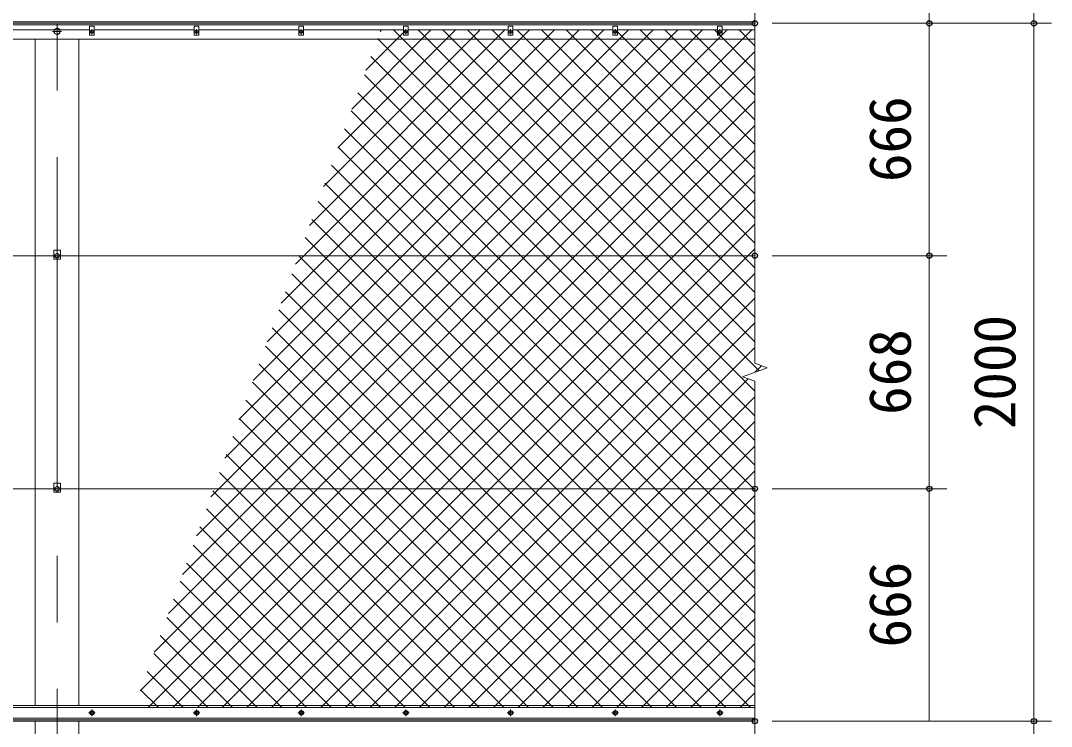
# Model space of a CAD drawing. Units: millimetres at full size. Extents: x -10500 to 10500, y -7425 to 7425.
# Drawn here: x -5251 to -2297, y -1376 to 646 of the extents above; entities that cross this region are included whole.
import ezdxf
from ezdxf.enums import TextEntityAlignment as Align

# ---------------------------------------------------------------- set-up
doc = ezdxf.new("R2010")
doc.units = ezdxf.units.MM
doc.header["$LTSCALE"] = 30
doc.header["$PDMODE"] = 32
doc.header["$PDSIZE"] = 15
doc.linetypes.add('USER1', pattern=[50.8, 31.75, -6.35, 6.35, -6.35])
for name, color, linetype, lineweight in [('0-1_D-STR-DIM', 7, 'Continuous', 13), ('0-2_D-STR1', 1, 'Continuous', 18), ('0-3_D-BMK', 2, 'USER1', 13), ('0-4_D-STR3', 3, 'Continuous', 13), ('0-B_D-STR2', 7, 'Continuous', 13)]:
    doc.layers.add(name, color=color, linetype=linetype, lineweight=lineweight)
doc.layers.add('0-9_Defpoints', color=253, linetype='Continuous')
doc.styles.add('ＭＳ ゴシック', font='')
doc.styles.get('ＭＳ ゴシック').set_extended_font_data('MS Gothic')

msp = doc.modelspace()

# ---------------------------------------------------------------- linework, layer by layer
at = {"layer": '0-1_D-STR-DIM'}
for p, q in [((-2346.86, 4638.75), (-2346.86, 638.75)), ((-3146.86, -335.6), (-3146.86, 2613.1)), ((-2646.86, 638.75), (-2646.86, 1138.75)), ((-3096.86, 638.75), (-2596.86, 638.75)), ((-3096.86, 638.75), (-2596.86, 638.75)), ((-3096.86, 638.75), (-2296.86, 638.75)), ((-3096.86, 638.75), (-2296.86, 638.75)), ((-2646.86, -27.25), (-2646.86, 638.75)), ((-2346.86, 638.75), (-2346.86, -1361.25)), ((-3096.86, -27.25), (-2596.86, -27.25)), ((-3096.86, -27.25), (-2596.86, -27.25)), ((-2646.86, -695.25), (-2646.86, -27.25)), ((-3182.1, -374.08), (-3111.62, -348.42)), ((-3111.62, -348.42), (-3146.86, -335.6)), ((-3146.86, -386.9), (-3182.1, -374.08)), ((-3146.86, -1548.84), (-3146.86, -386.9)), ((-3096.86, -695.25), (-2596.86, -695.25)), ((-3096.86, -695.25), (-2596.86, -695.25)), ((-2646.86, -1361.25), (-2646.86, -695.25)), ((-2346.86, -1261.25), (-2346.86, -1161.25)), ((-3096.86, -1361.25), (-2596.86, -1361.25)), ((-3096.86, -1361.25), (-2296.86, -1361.25)), ((-3096.86, -1361.25), (-2296.86, -1361.25)), ((-2346.86, -1361.25), (-2346.86, -1421.25))]:
    msp.add_line(p, q, dxfattribs=at)
at = {"layer": '0-2_D-STR1'}
for p, q in [((-8209.36, 642.75), (-3146.86, 642.75)), ((-8209.36, 638.75), (-3146.86, 638.75)), ((-8209.36, 634.75), (-3146.86, 634.75)), ((-8209.36, 593.75), (-3146.86, 593.75)), ((-5209.36, 593.75), (-5209.36, -1316.25)), ((-5084.36, -1316.25), (-5084.36, 593.75)), ((-8209.36, -1316.25), (-3146.86, -1316.25)), ((-8209.36, -1357.25), (-3146.86, -1357.25)), ((-8209.36, -1361.25), (-3146.86, -1361.25)), ((-5209.36, -1361.25), (-5209.36, -2161.25))]:
    msp.add_line(p, q, dxfattribs=at)
msp.add_lwpolyline([(-5209.36, -2161.25), (-5084.36, -2161.25), (-5084.36, -1361.25)], dxfattribs=at)
at = {"layer": '0-3_D-BMK'}
for p, q in [((-5146.86, -2221.25), (-5146.86, 4698.75)), ((-5046.86, 622.19), (-5046.86, 607.31)), ((-4746.86, 622.19), (-4746.86, 607.31)), ((-4446.86, 622.19), (-4446.86, 607.31)), ((-4146.86, 622.19), (-4146.86, 607.31)), ((-3846.86, 622.19), (-3846.86, 607.31)), ((-3546.86, 622.19), (-3546.86, 607.31)), ((-3246.86, 622.19), (-3246.86, 607.31)), ((-5134.11, 615.75), (-5159.61, 615.75)), ((-5054.3, 614.75), (-5039.42, 614.75)), ((-4754.3, 614.75), (-4739.42, 614.75)), ((-4454.3, 614.75), (-4439.42, 614.75)), ((-4154.3, 614.75), (-4139.42, 614.75)), ((-3854.3, 614.75), (-3839.42, 614.75)), ((-3554.3, 614.75), (-3539.42, 614.75)), ((-3254.3, 614.75), (-3239.42, 614.75)), ((-5156.86, -27.25), (-5136.86, -27.25)), ((-5156.86, -695.25), (-5136.86, -695.25)), ((-5046.86, -1327.58), (-5046.86, -1346.92)), ((-4746.86, -1327.58), (-4746.86, -1346.92)), ((-4446.86, -1327.58), (-4446.86, -1346.92)), ((-4146.86, -1327.58), (-4146.86, -1346.92)), ((-3846.86, -1327.58), (-3846.86, -1346.92)), ((-3546.86, -1327.58), (-3546.86, -1346.92)), ((-3246.86, -1327.58), (-3246.86, -1346.92)), ((-5037.19, -1337.25), (-5056.53, -1337.25)), ((-4737.19, -1337.25), (-4756.53, -1337.25)), ((-4437.19, -1337.25), (-4456.53, -1337.25)), ((-4137.19, -1337.25), (-4156.53, -1337.25)), ((-3837.19, -1337.25), (-3856.53, -1337.25)), ((-3537.19, -1337.25), (-3556.53, -1337.25)), ((-3237.19, -1337.25), (-3256.53, -1337.25))]:
    msp.add_line(p, q, dxfattribs=at)
at = {"layer": '0-4_D-STR3'}
for p, q in [((-5155.36, 620.66), (-5146.86, 625.57)), ((-5155.36, 610.84), (-5155.36, 620.66)), ((-5053.36, 630.75), (-5053.36, 604.75)), ((-5040.36, 630.75), (-5053.36, 630.75)), ((-5040.36, 630.75), (-5040.36, 604.75)), ((-4753.36, 630.75), (-4753.36, 604.75)), ((-4740.36, 630.75), (-4753.36, 630.75)), ((-4740.36, 630.75), (-4740.36, 604.75)), ((-4453.36, 630.75), (-4453.36, 604.75)), ((-4440.36, 630.75), (-4453.36, 630.75)), ((-4440.36, 630.75), (-4440.36, 604.75)), ((-4153.36, 630.75), (-4153.36, 604.75)), ((-4140.36, 630.75), (-4153.36, 630.75)), ((-4140.36, 630.75), (-4140.36, 604.75)), ((-3853.36, 630.75), (-3853.36, 604.75)), ((-3840.36, 630.75), (-3853.36, 630.75)), ((-3840.36, 630.75), (-3840.36, 604.75)), ((-3553.36, 630.75), (-3553.36, 604.75)), ((-3540.36, 630.75), (-3553.36, 630.75)), ((-3540.36, 630.75), (-3540.36, 604.75)), ((-3253.36, 630.75), (-3253.36, 604.75)), ((-3240.36, 630.75), (-3253.36, 630.75)), ((-3240.36, 630.75), (-3240.36, 604.75)), ((-5340.36, 619.75), (-5053.36, 619.75)), ((-5146.86, 605.94), (-5155.36, 610.84)), ((-5138.36, 610.84), (-5146.86, 605.94)), ((-5040.36, 604.75), (-5053.36, 604.75)), ((-5040.36, 619.75), (-4753.36, 619.75)), ((-4740.36, 604.75), (-4753.36, 604.75)), ((-4740.36, 619.75), (-4453.36, 619.75)), ((-4440.36, 604.75), (-4453.36, 604.75)), ((-4440.36, 619.75), (-4153.36, 619.75)), ((-4140.36, 604.75), (-4153.36, 604.75)), ((-4140.36, 619.75), (-3853.36, 619.75)), ((-3840.36, 604.75), (-3853.36, 604.75)), ((-3840.36, 619.75), (-3553.36, 619.75)), ((-3540.36, 604.75), (-3553.36, 604.75)), ((-3540.36, 619.75), (-3253.36, 619.75)), ((-3240.36, 604.75), (-3253.36, 604.75)), ((-3146.86, 619.75), (-3240.36, 619.75)), ((-8129.66, -27.25), (-5156.36, -27.25)), ((-5137.36, -11.25), (-5156.36, -11.25)), ((-5156.36, -11.25), (-5156.36, -37.25)), ((-5153.36, -23.5), (-5146.86, -19.74)), ((-5153.36, -31), (-5153.36, -23.5)), ((-5146.86, -19.74), (-5140.36, -23.5)), ((-5140.36, -23.5), (-5140.36, -31)), ((-5137.36, -11.25), (-5137.36, -37.25)), ((-5137.36, -27.25), (-3146.86, -27.25)), ((-5137.36, -37.25), (-5156.36, -37.25)), ((-5146.86, -34.76), (-5153.36, -31)), ((-5140.36, -31), (-5146.86, -34.76)), ((-5137.36, -679.25), (-5137.36, -705.25)), ((-8129.66, -695.25), (-5156.36, -695.25)), ((-5137.36, -705.25), (-5156.36, -705.25)), ((-5153.36, -691.5), (-5146.86, -687.74)), ((-5153.36, -699), (-5153.36, -691.5)), ((-5146.86, -687.74), (-5140.36, -691.5)), ((-5140.36, -691.5), (-5140.36, -699)), ((-5137.36, -695.25), (-3146.86, -695.25)), ((-3146.86, -1322.25), (-8209.36, -1322.25)), ((-3146.86, -1352.25), (-8209.36, -1352.25))]:
    msp.add_line(p, q, dxfattribs=at)
for points in [[(-5146.86, 625.57), (-5138.36, 620.66), (-5138.36, 610.84)], [(-5137.36, -679.25), (-5156.36, -679.25), (-5156.36, -705.25)], [(-5140.36, -699), (-5146.86, -702.76), (-5153.36, -699)]]:
    msp.add_lwpolyline(points, dxfattribs=at)
for points in [[(-5046.86, -1331.5), (-5051.84, -1334.37), (-5051.84, -1340.12), (-5046.86, -1343), (-5041.88, -1340.12), (-5041.88, -1334.37)], [(-4746.86, -1331.5), (-4751.84, -1334.37), (-4751.84, -1340.12), (-4746.86, -1343), (-4741.88, -1340.12), (-4741.88, -1334.37)], [(-4446.86, -1331.5), (-4451.84, -1334.37), (-4451.84, -1340.12), (-4446.86, -1343), (-4441.88, -1340.12), (-4441.88, -1334.37)], [(-4146.86, -1331.5), (-4151.84, -1334.37), (-4151.84, -1340.12), (-4146.86, -1343), (-4141.88, -1340.12), (-4141.88, -1334.37)], [(-3846.86, -1331.5), (-3851.84, -1334.37), (-3851.84, -1340.12), (-3846.86, -1343), (-3841.88, -1340.12), (-3841.88, -1334.37)], [(-3546.86, -1331.5), (-3551.84, -1334.37), (-3551.84, -1340.12), (-3546.86, -1343), (-3541.88, -1340.12), (-3541.88, -1334.37)], [(-3246.86, -1331.5), (-3251.84, -1334.37), (-3251.84, -1340.12), (-3246.86, -1343), (-3241.88, -1340.12), (-3241.88, -1334.37)]]:
    msp.add_lwpolyline(points, close=True, dxfattribs=at)
for centre, radius in [((-5146.86, 615.75), 8.25), ((-5046.86, 614.75), 5.25), ((-4746.86, 614.75), 5.25), ((-4446.86, 614.75), 5.25), ((-4146.86, 614.75), 5.25), ((-3846.86, 614.75), 5.25), ((-3546.86, 614.75), 5.25), ((-3246.86, 614.75), 5.25), ((-5146.86, -27.25), 6.25), ((-5146.86, -695.25), 6.25), ((-5046.86, -1337.25), 6.5), ((-5046.86, -1337.25), 4.98), ((-4746.86, -1337.25), 6.5), ((-4746.86, -1337.25), 4.98), ((-4446.86, -1337.25), 6.5), ((-4446.86, -1337.25), 4.98), ((-4146.86, -1337.25), 6.5), ((-4146.86, -1337.25), 4.98), ((-3846.86, -1337.25), 6.5), ((-3846.86, -1337.25), 4.98), ((-3546.86, -1337.25), 6.5), ((-3546.86, -1337.25), 4.98), ((-3246.86, -1337.25), 6.5), ((-3246.86, -1337.25), 4.98)]:
    msp.add_circle(centre, radius, dxfattribs=at)
at = {"layer": '0-9_Defpoints'}
for p in [(-3146.86, 638.75), (-2646.86, 638.75), (-2346.86, 638.75), (-3146.86, -27.25), (-2646.86, -27.25), (-3146.86, -695.25), (-2646.86, -695.25), (-3146.86, -1361.25), (-2346.86, -1361.25)]:
    msp.add_point(p, dxfattribs=at)
at = {"layer": '0-B_D-STR2'}
for p, q in [((-4827.82, -1052.26), (-3155.81, 619.75)), ((-4787.36, -941.08), (-3226.52, 619.75)), ((-4746.89, -829.91), (-3297.23, 619.75)), ((-4706.43, -718.73), (-3367.95, 619.75)), ((-4665.96, -607.56), (-3438.66, 619.75)), ((-4625.5, -496.38), (-3509.37, 619.75)), ((-4585.04, -385.21), (-3580.08, 619.75)), ((-4544.57, -274.03), (-3650.79, 619.75)), ((-4504.11, -162.86), (-3721.5, 619.75)), ((-4463.64, -51.68), (-3792.21, 619.75)), ((-4423.18, 59.49), (-3862.92, 619.75)), ((-4382.71, 170.67), (-3933.63, 619.75)), ((-4342.25, 281.84), (-4004.34, 619.75)), ((-4301.78, 393.02), (-4075.05, 619.75)), ((-4261.32, 504.19), (-4145.76, 619.75)), ((-3146.86, -486.24), (-4228.22, 595.13)), ((-4220.86, 615.37), (-4216.47, 619.75)), ((-3146.86, -415.53), (-4182.14, 619.75)), ((-3134.81, -356.87), (-4111.43, 619.75)), ((-3146.86, -274.11), (-4040.71, 619.75)), ((-3146.86, -203.4), (-3970, 619.75)), ((-3146.86, -132.69), (-3899.29, 619.75)), ((-3146.86, -61.98), (-3828.58, 619.75)), ((-3146.86, 8.74), (-3757.87, 619.75)), ((-3146.86, 79.45), (-3687.16, 619.75)), ((-3146.86, 150.16), (-3616.45, 619.75)), ((-3146.86, 220.87), (-3545.74, 619.75)), ((-3146.86, 291.58), (-3475.03, 619.75)), ((-3146.86, 362.29), (-3404.32, 619.75)), ((-3146.86, 433), (-3333.61, 619.75)), ((-3146.86, 503.71), (-3262.9, 619.75)), ((-3146.86, 574.42), (-3192.19, 619.75)), ((-4868.29, -1163.43), (-3146.86, 558)), ((-3146.86, -556.95), (-4247.09, 543.28)), ((-4908.75, -1274.61), (-3146.86, 487.28)), ((-3146.86, -627.66), (-4265.96, 491.44)), ((-4885.68, -1322.25), (-3146.86, 416.57)), ((-3146.86, -698.37), (-4284.83, 439.6)), ((-3146.86, -769.08), (-4303.7, 387.76)), ((-4814.97, -1322.25), (-3146.86, 345.86)), ((-3146.86, -839.79), (-4322.57, 335.92)), ((-4744.26, -1322.25), (-3146.86, 275.15)), ((-3146.86, -910.5), (-4341.44, 284.08)), ((-3146.86, -981.21), (-4360.3, 232.23)), ((-4673.55, -1322.25), (-3146.86, 204.44)), ((-3146.86, -1051.92), (-4379.17, 180.39)), ((-4602.84, -1322.25), (-3146.86, 133.73)), ((-3146.86, -1122.64), (-4398.04, 128.55)), ((-4532.13, -1322.25), (-3146.86, 63.02)), ((-3146.86, -1193.35), (-4416.91, 76.71)), ((-3146.86, -1264.06), (-4435.78, 24.87)), ((-4461.42, -1322.25), (-3146.86, -7.69)), ((-3159.37, -1322.25), (-4454.65, -26.98)), ((-3230.09, -1322.25), (-4473.52, -78.82)), ((-4390.71, -1322.25), (-3146.86, -78.4)), ((-3300.8, -1322.25), (-4492.39, -130.66)), ((-4320, -1322.25), (-3146.86, -149.11)), ((-3371.51, -1322.25), (-4511.26, -182.5)), ((-3442.22, -1322.25), (-4530.12, -234.34)), ((-4249.28, -1322.25), (-3146.86, -219.82)), ((-3512.93, -1322.25), (-4548.99, -286.18)), ((-4178.57, -1322.25), (-3146.86, -290.53)), ((-3583.64, -1322.25), (-4567.86, -338.03)), ((-3146.87, -361.25), (-3128.06, -342.44)), ((-4107.86, -1322.25), (-3165.67, -380.05)), ((-3654.35, -1322.25), (-4586.73, -389.87)), ((-3725.06, -1322.25), (-4605.6, -441.71)), ((-4037.15, -1322.25), (-3146.86, -431.95)), ((-3795.77, -1322.25), (-4624.47, -493.55)), ((-3966.44, -1322.25), (-3146.86, -502.67)), ((-3866.48, -1322.25), (-4643.34, -545.39)), ((-3895.73, -1322.25), (-3146.86, -573.38)), ((-3937.19, -1322.25), (-4662.21, -597.24)), ((-4007.9, -1322.25), (-4681.08, -649.08)), ((-3825.02, -1322.25), (-3146.86, -644.09)), ((-4078.61, -1322.25), (-4699.94, -700.92)), ((-3754.31, -1322.25), (-3146.86, -714.8)), ((-4149.32, -1322.25), (-4718.81, -752.76)), ((-3683.6, -1322.25), (-3146.86, -785.51)), ((-4220.03, -1322.25), (-4737.68, -804.6)), ((-4290.75, -1322.25), (-4756.55, -856.44)), ((-3612.89, -1322.25), (-3146.86, -856.22)), ((-4361.46, -1322.25), (-4775.42, -908.29)), ((-3542.18, -1322.25), (-3146.86, -926.93)), ((-4432.17, -1322.25), (-4794.29, -960.13)), ((-3471.47, -1322.25), (-3146.86, -997.64)), ((-4502.88, -1322.25), (-4813.16, -1011.97)), ((-4573.59, -1322.25), (-4832.03, -1063.81)), ((-3400.76, -1322.25), (-3146.86, -1068.35)), ((-4644.3, -1322.25), (-4850.9, -1115.65)), ((-3330.05, -1322.25), (-3146.86, -1139.06)), ((-4715.01, -1322.25), (-4869.76, -1167.5)), ((-3259.34, -1322.25), (-3146.86, -1209.77)), ((-4785.72, -1322.25), (-4888.63, -1219.34)), ((-4856.43, -1322.25), (-4907.5, -1271.18)), ((-3188.62, -1322.25), (-3146.86, -1280.48))]:
    msp.add_line(p, q, dxfattribs=at)

# ---------------------------------------------------------------- texts
at = {"layer": '0-1_D-STR-DIM', "style": 'ＭＳ ゴシック'}
for s, p in [('666', (-2663.73, 183.86)), ('2000', (-2363.73, -524.42)), ('668', (-2663.73, -483.46)), ('666', (-2663.73, -1150.14))]:
    msp.add_text(s, height=120.3, rotation=90, dxfattribs=at).set_placement(p, align=Align.BOTTOM_LEFT)

doc.saveas('drawing.dxf')
